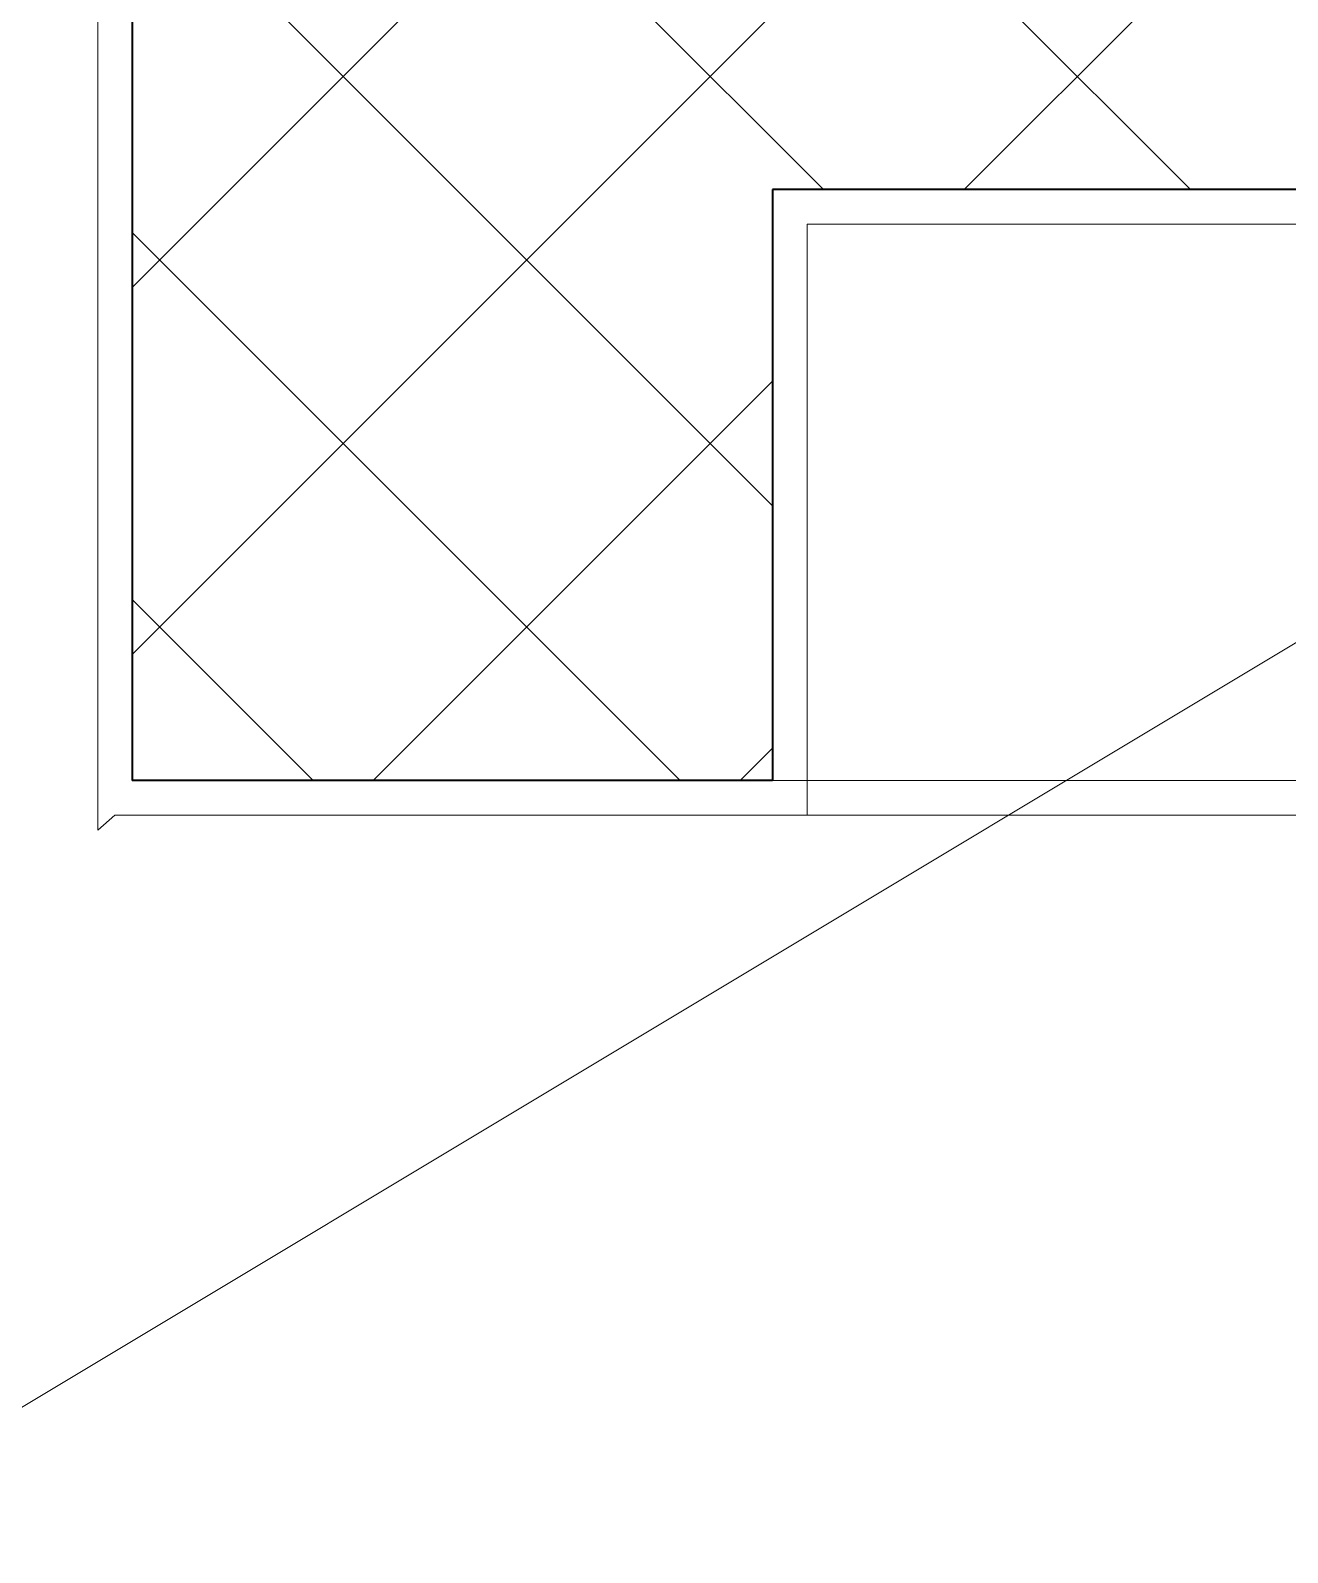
# Model space of a CAD drawing. Header units: metres. Extents: x -0.64 to 0.89, y -0.01 to 0.61.
# Drawn here: x 0.31227 to 0.31953, y 0.24917 to 0.25797 of the extents above; entities that cross this region are included whole.
import ezdxf
from ezdxf.xclip import XClip

# ---------------------------------------------------------------- set-up
doc = ezdxf.new("R2010")
doc.units = ezdxf.units.M
doc.header["$MEASUREMENT"] = 0
doc.header["$XCLIPFRAME"] = 0
doc.linetypes.add('Strich 2', pattern=[0.002822, 0.001411, -0.001411])
for name, color, linetype in [('011_Stift 1.Grau', 7, 'Continuous'), ('015 Innenwände', 7, 'Continuous'), ('030 Bodenaufbauten', 7, 'Continuous'), ('035 Decken', 7, 'Continuous'), ('051 Brüstung', 7, 'Continuous'), ('051 Brüstung Bauteilschraffuren', 7, 'Continuous'), ('051 Brüstung Schichttrennlinien', 7, 'Continuous')]:
    doc.layers.add(name, color=color, linetype=linetype)
doc.linetypes.add('Freihand Umgebung', pattern='A,0,[3,51.6.4.1 Schutzraum1.Shx,S=0.00015873,R=0,X=0,Y=8.25066e-06],-0.02,0', length=0.02)

# ---------------------------------------------------------------- blocks, each defined once
blk = doc.blocks.new('Zeichnung_3_2', base_point=(-2.9707891, 0.2078478))
at = {"layer": '051 Brüstung Bauteilschraffuren', "linetype": 'Continuous', "lineweight": 0, "true_color": 0x000000}
h = blk.add_hatch(dxfattribs=at)
h.set_pattern_fill('Beton_0002', color=18, style=0, pattern_type=2)
h.set_pattern_definition([(45, (-2.9707891, 0.2078478), (-0.0010606602, 0.0010606602), []), (135, (-2.9707891, 0.2078478), (0.0010606602, 0.0010606602), [])])
h.paths.add_polyline_path([(0.3128566, 0.2536301), (0.3165584, 0.2536301), (0.3165584, 0.2570459), (0.3843584, 0.2570471), (0.3843584, 0.2614435), (0.3507585, 0.2609348), (0.3165585, 0.2614478), (0.3165585, 0.2700426), (0.3128566, 0.2700426)])
at = {"layer": '011_Stift 1.Grau', "color": 7, "linetype": 'Freihand Umgebung', "lineweight": 13, "ltscale": 1000}
blk.add_line((0.3223863, 0.2561099), (0.2961659, 0.2403716), dxfattribs=at)
at = {"layer": '015 Innenwände', "color": 7, "linetype": 'Continuous', "lineweight": 13, "ltscale": 1000}
blk.add_line((0.3127566, 0.2534301), (0.3326584, 0.2534301), dxfattribs=at)
at = {"layer": '030 Bodenaufbauten', "color": 7, "linetype": 'Strich 2', "lineweight": 13, "ltscale": 1000}
blk.add_line((0.3333584, 0.2536301), (0.3165584, 0.2536301), dxfattribs=at)
at = {"layer": '035 Decken', "color": 7, "linetype": 'Continuous', "lineweight": 35, "ltscale": 1000}
blk.add_line((0.3843584, 0.2570471), (0.3165584, 0.2570459), dxfattribs=at)
at = {"layer": '035 Decken', "color": 7, "linetype": 'Continuous', "lineweight": 13, "ltscale": 1000}
blk.add_line((0.3834584, 0.2568471), (0.316758, 0.2568459), dxfattribs=at)
at = {"layer": '051 Brüstung', "color": 7, "linetype": 'Continuous', "lineweight": 13, "ltscale": 1000}
for p, q in [((0.3126584, 0.2700426), (0.3126584, 0.2533438)), ((0.316758, 0.2534301), (0.316758, 0.2568459)), ((0.3326584, 0.2534301), (0.3168761, 0.2534301))]:
    blk.add_line(p, q, dxfattribs=at)
at = {"layer": '051 Brüstung', "color": 7, "linetype": 'Continuous', "lineweight": 13, "ltscale": 1000, "flags": 128}
blk.add_lwpolyline([(0.316758, 0.2534301), (0.3127566, 0.2534301), (0.3126584, 0.2533438)], dxfattribs=at)
at = {"layer": '051 Brüstung Schichttrennlinien', "color": 7, "linetype": 'Continuous', "lineweight": 20, "ltscale": 1000}
blk.add_line((0.3128566, 0.2700426), (0.3128566, 0.2536301), dxfattribs=at)
at = {"layer": '051 Brüstung Schichttrennlinien', "color": 7, "linetype": 'Continuous', "lineweight": 35, "ltscale": 1000}
for p, q in [((0.3128566, 0.2700426), (0.3128566, 0.2536301)), ((0.3165584, 0.2570459), (0.3165584, 0.2536301))]:
    blk.add_line(p, q, dxfattribs=at)
at = {"layer": '051 Brüstung Schichttrennlinien', "color": 7, "linetype": 'Continuous', "lineweight": 35, "ltscale": 1000, "flags": 128}
blk.add_lwpolyline([(0.3165584, 0.2536301), (0.3128566, 0.2536301)], dxfattribs=at)

msp = doc.modelspace()

# ---------------------------------------------------------------- block references
at = {"layer": '011_Stift 1.Grau', "color": 7, "linetype": 'Continuous', "lineweight": 13, "ltscale": 1000}
ref = msp.add_blockref('Zeichnung_3_2', (-2.9707891, 0.2078478), dxfattribs=at)
XClip(ref).set_block_clipping_path([(0.2175707065, 0.1288228011), (0.427550655, 0.270042583)])

doc.saveas('drawing.dxf')
